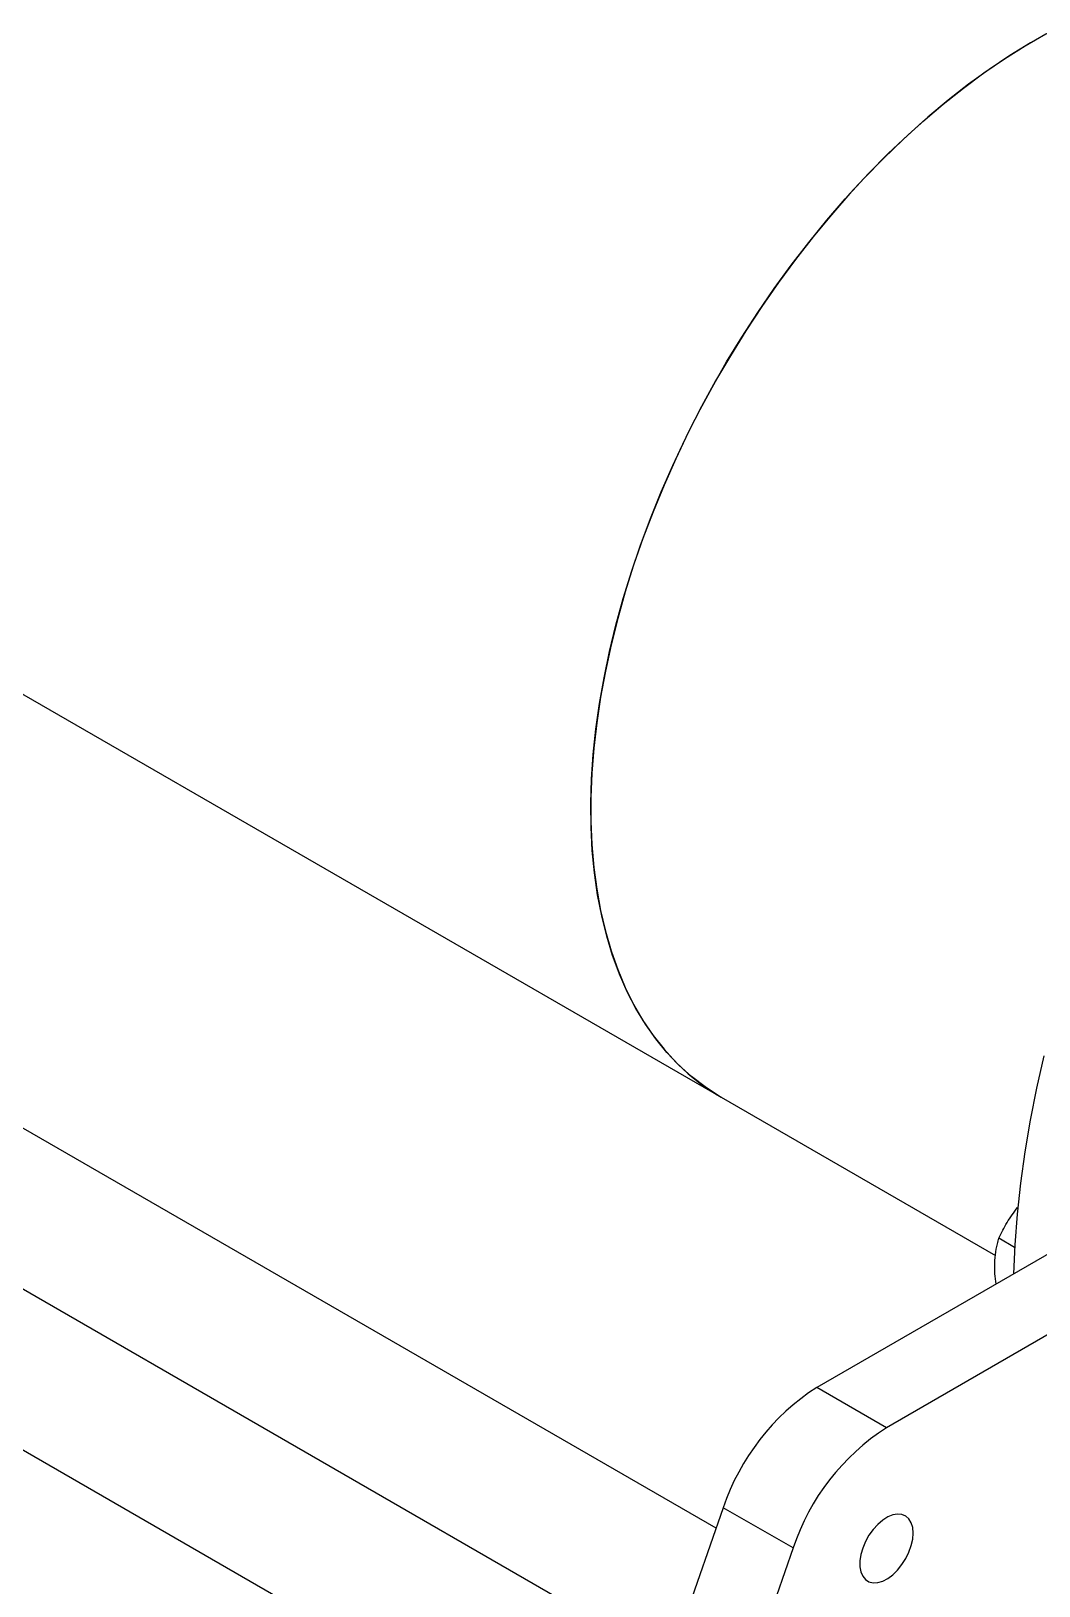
# Model space of a CAD drawing. Header units: inches. Extents: x 0.9 to 37.1, y -8.4 to 11.7.
# Drawn here: x 15.3501 to 15.4565, y 3.1732 to 3.3374 of the extents above; entities that cross this region are included whole.
import ezdxf

# ---------------------------------------------------------------- set-up
doc = ezdxf.new("R2010")
doc.units = ezdxf.units.IN
doc.header["$MEASUREMENT"] = 0

msp = doc.modelspace()

# ---------------------------------------------------------------- linework, layer by layer
at = {"color": 7, "linetype": 'Continuous', "lineweight": 25}
for p, q in [((15.33957788310017, 3.272937160635101), (15.42298659065119, 3.224786338684963)), ((15.42245763185666, 3.179242012306672), (15.2998665859162, 3.250012316739814)), ((15.4175179990402, 3.165085099304189), (15.28513519464148, 3.241508065574994)), ((15.41257756332923, 3.150925885218189), (15.27040140890678, 3.233002432117851)), ((15.42298659065119, 3.224786338684963), (15.4519448368458, 3.208069098993263)), ((15.45988489873685, 3.209596800642766), (15.43308077210874, 3.194123107707176)), ((15.45398179679593, 3.20892695772532), (15.45230965294679, 3.209892265822269)), ((15.46725059437421, 3.205344675060356), (15.4404464677461, 3.189870982124765)), ((15.4404464677461, 3.189870982124765), (15.43308077210874, 3.194123107707176)), ((15.42321667392391, 3.181417415400504), (15.38341734018306, 3.067353126360908)), ((15.43058236956127, 3.177165289818094), (15.42321667392391, 3.181417415400504)), ((15.43058236956127, 3.177165289818094), (15.39078303582042, 3.063101000778498))]:
    msp.add_line(p, q, dxfattribs=at)
at = {"color": 7, "linetype": 'Continuous', "lineweight": 25, "flags": 128}
for points in [[(15.42298659065119, 3.224786338684963), (15.42279128736056, 3.224900418998954), (15.42129167875247, 3.22587020037479), (15.41986764567733, 3.226962190491207), (15.41852227227368, 3.228174024340773), (15.41725847232072, 3.229503077361215), (15.41607898292775, 3.230946471119646), (15.41498635860613, 3.23250107954659), (15.41398296573684, 3.234163535706372), (15.41307097744541, 3.235930239089143), (15.4122523688954, 3.237797363408776), (15.41152891301064, 3.239760864889764), (15.41090217663548, 3.241816491025125), (15.41037351714135, 3.243959789786389), (15.40994407948699, 3.246186119265704), (15.40961479373874, 3.248490657729169), (15.40938637305621, 3.250868414059642), (15.40925931214772, 3.253314238566381), (15.40923388619892, 3.255822834138136), (15.40931015027673, 3.258388767715502), (15.40948793921017, 3.261006482057726), (15.40976686794798, 3.263670307778449), (15.41014633239262, 3.266374475624331), (15.41062551070862, 3.269113128969976), (15.41120336510244, 3.27188033650207), (15.41187864407014, 3.274670105065294), (15.41264988510784, 3.277476392642157), (15.41351541787919, 3.280293121438663), (15.41447336783295, 3.28311419104746), (15.41552166026282, 3.285933491659963), (15.41665802480084, 3.288744917298838), (15.41788000033446, 3.291542379042192), (15.41918494033678, 3.29431981821082), (15.42057001859833, 3.297071219489952), (15.42203223534803, 3.299790623957095), (15.42356842374999, 3.302472141987719), (15.42517525676222, 3.305109966010884), (15.42684925434221, 3.307698383087138), (15.42858679098396, 3.310231787281475), (15.43038410357002, 3.312704691804541), (15.43223729952155, 3.315111740895799), (15.43414236522878, 3.31744772142291), (15.43609517474361, 3.319707574172224), (15.43809149871546, 3.321886404805901), (15.44012701355115, 3.323979494461966), (15.44219731077882, 3.325982309974305), (15.44429790659567, 3.327890513690501), (15.44642425157891, 3.329699972866216), (15.44857174053882, 3.331406768615803), (15.45073572249248, 3.333007204399731), (15.45291151073686, 3.334497814030473), (15.45509439299913, 3.335875369179493), (15.45727964164237, 3.337136886369088)], [(15.45782576889587, 3.337433808950889), (15.45564066817647, 3.336201738103131), (15.45345675072766, 3.334852922453535), (15.45127874642832, 3.333390283236445), (15.44911137235077, 3.331816988202713), (15.44695932254465, 3.330136444759043), (15.44482725787062, 3.328352292588317), (15.44271979590599, 3.326468395766845), (15.44064150094411, 3.324488834395644), (15.43859687410908, 3.322417895763839), (15.43659034360731, 3.320260065063358), (15.43462625513709, 3.318020015674997), (15.43270886247666, 3.315702599046924), (15.43084231827158, 3.313312834187522), (15.42903066504096, 3.310855896795327), (15.42727782642228, 3.30833710804963), (15.42558759867367, 3.305761923085977), (15.42396364245207, 3.303135919181564), (15.42240947488502, 3.300464783676098), (15.4209284619534, 3.297754301654282), (15.41952381120144, 3.295010343416615), (15.41819856478988, 3.292238851765621), (15.41695559290735, 3.289445829135071), (15.41579758755416, 3.286637324590038), (15.41472705671204, 3.28381942072598), (15.41374631891242, 3.280998220495181), (15.41285749821498, 3.278179833989126), (15.41206251960744, 3.275370365205398), (15.41136310483642, 3.272575898827776), (15.4107607686786, 3.269802487048173), (15.41025681565995, 3.267056136458927), (15.40985233723049, 3.264342795043865), (15.40954820940044, 3.261668339296293), (15.40934509084296, 3.25903856149182), (15.4092434214676, 3.256459157143582), (15.4092434214676, 3.25393571266702), (15.40934509084296, 3.251473693280959), (15.40954820940044, 3.249078431171152), (15.40985233723049, 3.246755113941961), (15.41025681565995, 3.244508773381154), (15.4107607686786, 3.242344274562178), (15.41136310483643, 3.24026630530749), (15.41206251960744, 3.238279366035779), (15.41285749821498, 3.236387760015063), (15.41374631891242, 3.234595584042765), (15.41472705671204, 3.232906719572965), (15.41579758755416, 3.231324824310033), (15.41695559290735, 3.229853324286855), (15.41819856478988, 3.228495406444814), (15.41952381120144, 3.22725401173158), (15.42092846195341, 3.226131828731668), (15.42240947488502, 3.225131287843574), (15.42298659065119, 3.224786338684963)], [(15.45705421216, 3.229151598212039), (15.45629449602822, 3.225744375193121), (15.45563380550367, 3.222362894203242), (15.45507311024079, 3.219012118032055), (15.45461323313721, 3.21569696440566), (15.454254849126, 3.212422298769154), (15.45399848418509, 3.209192927145934), (15.45384775654312, 3.206111632638213)], [(15.44326605603608, 3.178740245611998), (15.4432151024025, 3.179327024522267), (15.44306408309883, 3.179833765900774), (15.44281845635618, 3.1802421547938), (15.44248709976501, 3.180537430962701), (15.44208198941585, 3.180708922357401), (15.44161776705225, 3.180750430832077), (15.44111121087992, 3.180660456162307), (15.44058062915877, 3.180442250267082), (15.44004519849462, 3.180103699675985), (15.43952427074671, 3.179657040489463), (15.43903667360111, 3.179118416134278), (15.4386000300891, 3.178507293897996), (15.43823012164486, 3.177845761330503), (15.43794031772336, 3.177157727942391), (15.43774109259338, 3.176468061052961), (15.43763964677021, 3.175801687020506), (15.43763964677021, 3.175182690338782), (15.43774109259338, 3.174633443160644), (15.43794031772336, 3.174173796710162), (15.43823012164486, 3.17382036380765), (15.4386000300891, 3.173585918439068), (15.43903667360111, 3.173478934070878), (15.43952427074671, 3.17350327739689), (15.44004519849462, 3.173658068585876), (15.44058062915877, 3.173937713080963), (15.44111121087992, 3.174332103801492), (15.44161776705225, 3.174826986439245), (15.44208198941585, 3.175404474646293), (15.44248709976501, 3.176043696494202), (15.44281845635618, 3.17672154883991), (15.44306408309883, 3.177413532333518), (15.4432151024025, 3.178094636888622), (15.44326605603608, 3.178740245611998)]]:
    msp.add_lwpolyline(points, dxfattribs=at)
at = {"color": 7, "linetype": 'Continuous', "lineweight": 25}
for centre, radius, start, end in [((15.44627049599901, 3.173701374658904), 0.02431082057430825, 122.8570839842797, 161.4947705698004), ((15.45363619163636, 3.169449249076495), 0.02431082057430534, 122.8570839842738, 161.4947705697977)]:
    msp.add_arc(centre, radius, start, end, dxfattribs=at)
for points, knots in [([(15.45230965294679, 3.209892265822269), (15.45258139127025, 3.210449992443442), (15.45312985015778, 3.21157567143598), (15.45390362939153, 3.212619942423305), (15.45429403354195, 3.213146821033932)], [0, 0, 0, 0, 0.4954579634770095, 1, 1, 1, 1]), ([(15.45187808537289, 3.206919965753049), (15.45189254953731, 3.207336198108257), (15.45192169412728, 3.208174886121507), (15.45210378427612, 3.209143308108956), (15.45225598636463, 3.209697024844013), (15.45230965294679, 3.209892265822269)], [0, 0, 0, 0, 0.3894480145147163, 0.7847188654868423, 1, 1, 1, 1]), ([(15.45202547375794, 3.205059651178382), (15.45197693766048, 3.205422427025733), (15.45189167959674, 3.206059675752752), (15.45188217790041, 3.20666097630715), (15.45187808537289, 3.206919965753049)], [0, 0, 0, 0, 0.5692845383146063, 1, 1, 1, 1])]:
    msp.add_open_spline(points, degree=3, knots=knots, dxfattribs=at)

doc.saveas('drawing.dxf')
